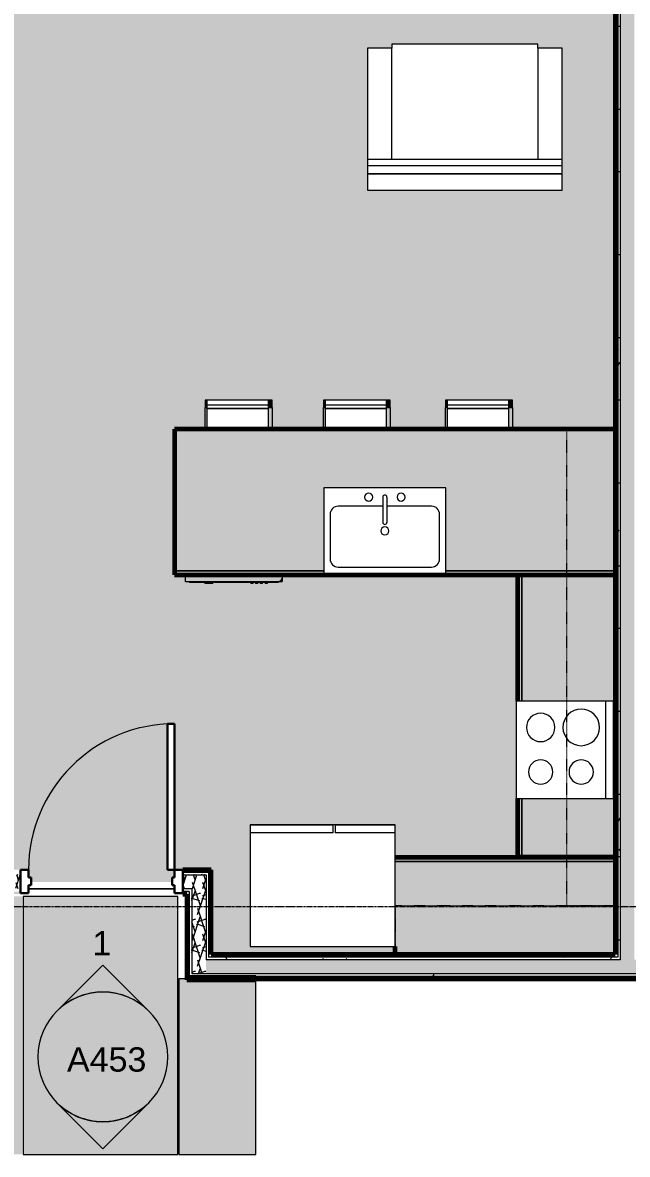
# Model space of a CAD drawing. Header units: inches. Extents: x -4105 to -1989, y 9836 to 11159.
# Drawn here: x -3065.4 to -2916.3, y 10406.2 to 10685.3 of the extents above; entities that cross this region are included whole.
import ezdxf

# ---------------------------------------------------------------- set-up
doc = ezdxf.new("R2010")
doc.units = ezdxf.units.IN
doc.header["$MEASUREMENT"] = 0
doc.linetypes.add('Dash', pattern=[0.25, 0.125, -0.125])
doc.linetypes.add('Grid Line 1_2_', pattern=[0.875, 0.5, -0.125, 0.125, -0.125])
for name, color, linetype, lineweight in [('0-1', 7, 'Continuous', 5), ('0-2', 7, 'Continuous', 9), ('A-AREA-PATT-4', 41, 'Continuous', 9), ('A-DOOR', 31, 'Continuous', 18), ('A-DOOR-1', 31, 'Continuous', 9), ('A-DOOR-2', 31, 'Continuous', 30), ('A-DOOR-FRAM', 31, 'Continuous', 30), ('A-FLOR', 192, 'Continuous', 18), ('A-FLOR-1', 250, 'Continuous', 18), ('A-FLOR-2', 192, 'Continuous', 5), ('A-WALL', 113, 'Continuous', 18), ('A-WALL-PATT-1', 111, 'Continuous', 9), ('G-ANNO-SYMB', 111, 'Continuous', 9), ('I-FURN', 30, 'Continuous', 9), ('I-WALL', 2, 'Continuous', 18), ('I-WALL-1', 2, 'Continuous', 5), ('I-WALL-2', 2, 'Continuous', 60), ('P-SANR-FIXT', 6, 'Continuous', 9), ('Q-CASE', 31, 'Continuous', 9), ('Q-CASE-1', 31, 'Continuous', 60), ('Q-CASE-HDLN', 31, 'Dash', 9), ('Q-SPCQ', 91, 'Continuous', 9), ('S-GRID-1', 1, 'Grid Line 1_2_', 9)]:
    doc.layers.add(name, color=color, linetype=linetype, lineweight=lineweight)
doc.styles.add('Arial_1', font='arial.ttf', dxfattribs={"height": 6})
pattern_1 = [(0, (0, -1194), (20.48, 5.12), [0.845, -14.515, 0.845, -14.515, -81.92]), (0, (0, -1194), (20.48, 5.12), [-30.72, 0.845, -29.875, 0.845, -14.515, -35.84]), (0, (0, -1194), (20.48, 5.12), [-76.8, 0.845, -9.395, 0.845, -24.755]), (120, (7.68, -1191.44), (-14.67405, 15.1762003), [0.845, -14.515, 0.845, -14.515, -81.92]), (120, (7.68, -1191.44), (-14.67405, 15.1762003), [-30.72, 0.845, -29.875, 0.845, -14.515, -35.84]), (120, (7.68, -1191.44), (-14.67405, 15.1762003), [-76.8, 0.845, -9.395, 0.845, -24.755]), (240, (10.24, -1181.2), (-5.80595, -20.2962003), [0.845, -14.515, 0.845, -14.515, -81.92]), (240, (10.24, -1181.2), (-5.80595, -20.2962003), [-30.72, 0.845, -29.875, 0.845, -14.515, -35.84]), (240, (10.24, -1181.2), (-5.80595, -20.2962003), [-76.8, 0.845, -9.395, 0.845, -24.755])]
pattern_2 = [(161.57, (0.32, -1193.68), (-2.560496185, -0.000537386), [0, -18.214, 2.022, 0]), (18.43, (-0.32, -1193.68), (-2.560496185, 0.000537386), [0, -18.214, 2.022, 0]), (108.43, (0.32, -1193.68), (1.27922091, -6.400876726), [6.07, -14.166]), (71.57, (-0.32, -1193.68), (1.27922091, 6.400876726), [6.07, -14.166])]

# ---------------------------------------------------------------- blocks, each defined once
blk = doc.blocks.new('OD_CW_Base Cabinet - OD_CW_Base Cabinet-V21-ENLARGED FLOOR PLAN - 2ND FLOOR PLAN - WEST')
at = {"layer": 'Q-CASE'}
for points in [[(0.74, -11), (37.56, -11), (37.56, 9.46), (67.56, 9.46), (67.56, -11), (109.34, -11), (109.34, 24), (0.74, 24), (0.74, -10.18)], [(109.34, -12), (109.34, -11), (67.56, -11), (67.56, -11.54), (37.56, -11.54), (37.56, -11), (0.74, -11), (0.74, -12), (89.29, -12)]]:
    blk.add_hatch(color=256, dxfattribs=at).paths.add_polyline_path(points, flags=0)
for p, q in [((0.74, -11), (0.74, 24)), ((0.74, 24), (109.34, 24)), ((0.74, -12), (0.74, -11)), ((0.74, -11), (37.56, -11)), ((37.56, -11), (0.74, -11)), ((67.56, -11), (109.34, -11)), ((109.34, -11), (67.56, -11)), ((109.34, -12), (0.74, -12))]:
    blk.add_line(p, q, dxfattribs=at)
at = {"layer": 'Q-CASE-1'}
for p, q in [((109.34, 24), (0.74, 24)), ((0.74, 24), (0.74, -12)), ((0.74, -12), (109.34, -12))]:
    blk.add_line(p, q, dxfattribs=at)
blk = doc.blocks.new('Refrigerator_-_Side-by-Side_6047 - 36_ X 30_-V5-ENLARGED FLOOR PLAN - 2ND FLOOR PLAN - WEST')
at = {"layer": 'Q-SPCQ'}
for p, q in [((17.87, 14.42), (-17.88, 14.42)), ((-17.88, 14.42), (-17.88, -15.58)), ((17.87, -15.58), (17.87, 14.42)), ((-17.88, -13.58), (-3.13, -13.58)), ((-17.88, -13.58), (-17.88, -15.58)), ((-3.13, -15.58), (-3.13, -13.58)), ((-2.63, -13.58), (17.87, -13.58)), ((-2.63, -13.58), (-2.63, -15.58)), ((17.87, -15.58), (17.87, -13.58)), ((-17.88, -15.58), (17.87, -15.58)), ((-3.13, -15.58), (-17.88, -15.58)), ((17.87, -15.58), (-2.63, -15.58))]:
    blk.add_line(p, q, dxfattribs=at)
blk = doc.blocks.new('Range - 24_ x 24_-V22-ENLARGED FLOOR PLAN - 2ND FLOOR PLAN - WEST')
at = {"layer": 'Q-SPCQ'}
for p, q in [((24, 24), (0, 24)), ((0, 24), (0, 0)), ((24, 0), (24, 24)), ((0, 22), (24, 22)), ((0, 0), (24, 0))]:
    blk.add_line(p, q, dxfattribs=at)
for centre, radius, start, end in [((6.5, 16), 4.5, 360, 180), ((17.5, 16), 3, 360, 180), ((6.5, 16), 4.5, 180, 0), ((17.5, 16), 3, 180, 0), ((6.5, 6), 3.5, 360, 180), ((17.5, 6), 3, 360, 180), ((6.5, 6), 3.5, 180, 0), ((17.5, 6), 3, 180, 0)]:
    blk.add_arc(centre, radius, start, end, dxfattribs=at)
blk = doc.blocks.new('OD_CW_Base Cabinet - OD_CW_Base Cabinet-1445441-ENLARGED FLOOR PLAN - 2ND FLOOR PLAN - WEST')
at = {"layer": 'Q-CASE'}
h = blk.add_hatch(color=256, dxfattribs=at)
h.paths.add_polyline_path([(0.74, 0), (0.74, -1), (15.27, -1), (15.27, 0)], flags=0)
h.paths.add_polyline_path([(39.27, 0), (39.27, -1), (70.36, -1), (70.36, 0), (58.12, 0)], flags=0)
blk.add_hatch(color=256, dxfattribs=at).paths.add_polyline_path([(0.74, -23.62), (0.74, -24), (70.36, -24), (70.36, -1), (39.27, -1), (39.27, -23.62), (15.27, -23.62), (15.27, -1), (0.74, -1)], flags=0)
for p, q in [((0.74, -1), (0.74, 0)), ((0.74, 0), (15.27, 0)), ((15.27, -1), (0.74, -1)), ((0.74, -24), (0.74, -1)), ((0.74, -1), (15.27, -1)), ((39.27, 0), (70.36, 0)), ((70.36, -1), (39.27, -1)), ((39.27, -1), (70.36, -1)), ((70.36, 0), (70.36, -1)), ((70.36, -1), (70.36, -24))]:
    blk.add_line(p, q, dxfattribs=at)
at = {"layer": 'Q-CASE-1'}
for p, q in [((0.74, -24), (0.74, 0)), ((0.74, 0), (15.27, 0)), ((39.27, 0), (70.36, 0)), ((70.36, 0), (70.36, -24))]:
    blk.add_line(p, q, dxfattribs=at)
blk = doc.blocks.new('OD_CW_Base Cabinet - OD_CW_Base Cabinet-1916693-ENLARGED FLOOR PLAN - 2ND FLOOR PLAN - WEST')
at = {"layer": 'Q-CASE'}
for points in [[(31.99, -1), (54.99, -1), (54.99, 0), (0.74, 0), (0.74, -1), (30.99, -1)], [(5.85, -24), (54.99, -24), (54.99, -1), (0.74, -1), (0.74, -24), (4.4, -24)]]:
    blk.add_hatch(color=256, dxfattribs=at).paths.add_polyline_path(points, flags=0)
for p, q in [((0.74, 0), (54.99, 0)), ((54.99, -1), (0.74, -1)), ((0.74, -1), (54.99, -1)), ((0.74, -24), (0.74, -22))]:
    blk.add_line(p, q, dxfattribs=at)
at = {"layer": 'Q-CASE-1'}
for p, q in [((0.74, 0), (54.99, 0)), ((0.74, -24), (0.74, -22))]:
    blk.add_line(p, q, dxfattribs=at)
blk = doc.blocks.new('Sink Kitchen-Single - 30_ x 21_-V11-ENLARGED FLOOR PLAN - 2ND FLOOR PLAN - WEST')
at = {"layer": 'P-SANR-FIXT'}
for p, q in [((15.62, 10.59), (-14.38, 10.59)), ((-14.38, 10.59), (-14.38, -10.41)), ((15.62, -10.41), (15.62, 10.59)), ((0.12, 6.09), (-10.88, 6.09)), ((0.12, 8.34), (0.12, 2.09)), ((1.12, 8.34), (1.12, 2.09)), ((12.12, 6.09), (1.12, 6.09)), ((-12.88, 4.09), (-12.88, -6.91)), ((14.12, -6.91), (14.12, 4.09)), ((-14.38, -10.41), (15.62, -10.41)), ((-10.88, -8.91), (12.12, -8.91))]:
    blk.add_line(p, q, dxfattribs=at)
for centre, radius, start, end in [((-3.38, 8.34), 1, 360, 180), ((0.62, 8.34), 0.5, 360, 180), ((4.62, 8.34), 1, 360, 180), ((-10.88, 4.09), 2, 90, 180), ((-3.38, 8.34), 1, 180, 0), ((4.62, 8.34), 1, 180, 360), ((12.12, 4.09), 2, 360, 90), ((0.62, 0), 1, 360, 180), ((0.62, 2.09), 0.5, 180, 0), ((0.62, 0), 1, 180, 0), ((-10.88, -6.91), 2, 180, 270), ((12.12, -6.91), 2, 270, 0)]:
    blk.add_arc(centre, radius, start, end, dxfattribs=at)
blk = doc.blocks.new('Dishwasher_15404 - 34_ counter-547918-ENLARGED FLOOR PLAN - 2ND FLOOR PLAN - WEST')
at = {"layer": 'Q-SPCQ'}
for points in [[(25.25, 0), (26.73, 0.01), (26.82, 0.06), (26.87, 0.2), (26.87, 22.93), (26.84, 23.21), (26.68, 23.53), (26.56, 23.69), (26.3, 23.87), (26.08, 23.96), (25.8, 24), (25.25, 24), (25.25, 2.45)], [(26.87, 22.93), (26.87, 23.8), (26.82, 23.94), (26.68, 24), (25.8, 24), (26.08, 23.96), (26.34, 23.86), (26.56, 23.69), (26.73, 23.46), (26.84, 23.21)], [(26.87, 1.09), (27.12, 1.09), (27.12, 22.91), (26.87, 22.91), (26.87, 2.45)], [(27.37, 19.69), (27.37, 20.28), (27.12, 20.28), (27.12, 19.69)], [(27.37, 18.51), (27.37, 19.1), (27.12, 19.1), (27.12, 18.51)], [(27.37, 17.33), (27.37, 17.92), (27.12, 17.92), (27.12, 17.33)], [(27.37, 16.15), (27.37, 16.74), (27.12, 16.74), (27.12, 16.15)], [(27.37, 5.81), (27.37, 6.79), (27.12, 6.79), (27.12, 5.81)], [(27.37, 4.82), (27.37, 5.81), (27.12, 5.81), (27.12, 4.82)]]:
    blk.add_hatch(color=256, dxfattribs=at).paths.add_polyline_path(points, flags=0)
for p, q in [((25.8, 24), (25.25, 24)), ((26.68, 24), (25.8, 24)), ((26.87, 22.93), (26.87, 23.8)), ((26.87, 0.2), (26.87, 22.93)), ((26.87, 22.91), (27.12, 22.91)), ((27.12, 22.91), (27.12, 1.09)), ((27.37, 20.28), (27.12, 20.28)), ((27.12, 19.69), (27.37, 19.69)), ((27.37, 20.28), (27.37, 19.69)), ((27.37, 19.1), (27.12, 19.1)), ((27.12, 18.51), (27.37, 18.51)), ((27.37, 17.92), (27.12, 17.92)), ((27.12, 17.33), (27.37, 17.33)), ((27.37, 19.1), (27.37, 18.51)), ((27.37, 17.92), (27.37, 17.33)), ((27.37, 16.74), (27.12, 16.74)), ((27.12, 16.15), (27.37, 16.15)), ((27.37, 16.74), (27.37, 16.15)), ((27.37, 6.79), (27.12, 6.79)), ((27.37, 6.79), (27.37, 5.81)), ((27.37, 5.81), (27.37, 4.82)), ((27.12, 4.82), (27.37, 4.82)), ((26.87, 1.09), (27.12, 1.09)), ((25.25, 0), (26.68, 0))]:
    blk.add_line(p, q, dxfattribs=at)
for centre, radius, start, end in [((25.8, 22.93), 1.07, 360, 90), ((26.68, 23.8), 0.197, 0, 90), ((26.68, 0.2), 0.197, 270, 360), ((26.68, 0.2), 0.197, 285, 345)]:
    blk.add_arc(centre, radius, start, end, dxfattribs=at)
blk = doc.blocks.new('OD_CW_Upper Cabinet - OD_CW_Upper Cabinet-1916694-ENLARGED FLOOR PLAN - 2ND FLOOR PLAN - WEST')
at = {"layer": 'Q-CASE-HDLN'}
for p, q in [((118.36, 24), (0.74, 24)), ((0.74, 24), (0.74, 12)), ((118.36, 12), (118.36, 24)), ((0.74, 12), (118.36, 12))]:
    blk.add_line(p, q, dxfattribs=at)
blk = doc.blocks.new('Bar_Stool_6722_1_ - Bar_Stool_6722_1_-1229311-ENLARGED FLOOR PLAN - 2ND FLOOR PLAN - WEST')
at = {"layer": 'I-FURN'}
for points in [[(1, 1.78), (1, 7.07), (0, 7.07), (0, 1.78)], [(16.5, 2.03), (16.5, 7.07), (16, 7.07), (16, 1.78), (16.5, 1.78)], [(1, 1.3), (1, 1.78), (0, 1.78), (0, 0.98), (1, 0.98), (1, 1.24)], [(1, 0), (1, 0.98), (0, 0.98), (0, 0)], [(16.5, 1.25), (16.5, 1.78), (16, 1.78), (16, 0.98), (16.5, 0.98), (16.5, 1.24)], [(16.5, 0.46), (16.5, 0.98), (16, 0.98), (16, 0), (16.5, 0), (16.5, 0.31)]]:
    blk.add_hatch(color=256, dxfattribs=at).paths.add_polyline_path(points, flags=0)
for p, q in [((0, 1.78), (0, 7.07)), ((1, 2.03), (1, 7.07)), ((16, 7.07), (16, 2.03)), ((16.5, 7.07), (16.5, 1.78)), ((1, 1.78), (0, 1.78)), ((0, 1.78), (0, 0.98)), ((1, 0.98), (0, 0.98)), ((0, 0.98), (0, 0)), ((1, 1.91), (1, 2.03)), ((16, 2.03), (1, 2.03)), ((1, 1.24), (1, 1.91)), ((16, 1.91), (1, 1.91)), ((1, 0), (1, 1.24)), ((1, 1.24), (16, 1.24)), ((16, 2.03), (16, 1.91)), ((16, 1.91), (16, 1.24)), ((16.5, 1.78), (16, 1.78)), ((16, 1.24), (16, 0)), ((16.5, 0.98), (16, 0.98)), ((16.5, 0.98), (16.5, 1.78)), ((16.5, 0), (16.5, 0.98)), ((0, 0), (1, 0)), ((1, 0), (16, 0)), ((16, 0), (16.5, 0))]:
    blk.add_line(p, q, dxfattribs=at)
blk = doc.blocks.new('OD_CW_Upper Cabinet - OD_CW_Upper Cabinet-1916695-ENLARGED FLOOR PLAN - 2ND FLOOR PLAN - WEST')
at = {"layer": 'Q-CASE-HDLN'}
for p, q in [((54.99, 24), (0.74, 24)), ((0.74, 24), (0.74, 12)), ((54.99, 12), (54.99, 24)), ((0.74, 12), (54.99, 12))]:
    blk.add_line(p, q, dxfattribs=at)
blk = doc.blocks.new('Couch-Both_Arms-Generic - 2-1352635-ENLARGED FLOOR PLAN - 2ND FLOOR PLAN - WEST')
at = {"layer": 'I-FURN'}
for p, q in [((24, 17.5), (-24, 17.5)), ((-24, 17.5), (-24, 13.5)), ((24, 13.5), (24, 17.5)), ((-24, 13.5), (24, 13.5)), ((24, 13.5), (-24, 13.5)), ((-24, 13.5), (-24, 10)), ((-24, 11.5), (24, 11.5)), ((24, 10), (24, 13.5)), ((-24, 10), (-24, -17.5)), ((-24, 10), (24, 10)), ((-18, -17.5), (-18, 10)), ((18, 10), (18, -17.5)), ((24, -17.5), (24, 10)), ((-24, -17.5), (-18, -17.5)), ((-18, -17.5), (-18, -18.5)), ((-18, -18.5), (18, -18.5)), ((18, -18.5), (18, -17.5)), ((18, -17.5), (24, -17.5))]:
    blk.add_line(p, q, dxfattribs=at)
blk = doc.blocks.new('CTR - 1st Phase - Unit Layouts_rvt-1-ENLARGED FLOOR PLAN - 2ND FLOOR PLAN - WEST')
at = {"layer": '0-2'}
for name, p, rotation in [('Couch-Both_Arms-Generic - 2-1352635-ENLARGED FLOOR PLAN - 2ND FLOOR PLAN - WEST', (-2956.4, 10661.49), 180), ('Bar_Stool_6722_1_ - Bar_Stool_6722_1_-1229311-ENLARGED FLOOR PLAN - 2ND FLOOR PLAN - WEST', (-3003.88, 10592.14), 180), ('Bar_Stool_6722_1_ - Bar_Stool_6722_1_-1229311-ENLARGED FLOOR PLAN - 2ND FLOOR PLAN - WEST', (-2974.75, 10592.14), 180), ('Bar_Stool_6722_1_ - Bar_Stool_6722_1_-1229311-ENLARGED FLOOR PLAN - 2ND FLOOR PLAN - WEST', (-2944.63, 10592.14), 180), ('OD_CW_Upper Cabinet - OD_CW_Upper Cabinet-1916694-ENLARGED FLOOR PLAN - 2ND FLOOR PLAN - WEST', (-2943.32, 10585.8), 269.9999999999745), ('Dishwasher_15404 - 34_ counter-547918-ENLARGED FLOOR PLAN - 2ND FLOOR PLAN - WEST', (-3025.32, 10574.31), 269.9999999999779), ('OD_CW_Base Cabinet - OD_CW_Base Cabinet-1445441-ENLARGED FLOOR PLAN - 2ND FLOOR PLAN - WEST', (-2943.32, 10478.7), 89.9999999999732), ('Range - 24_ x 24_-V22-ENLARGED FLOOR PLAN - 2ND FLOOR PLAN - WEST', (-2943.7, 10517.97), 269.9999999999824), ('Refrigerator_-_Side-by-Side_6047 - 36_ X 30_-V5-ENLARGED FLOOR PLAN - 2ND FLOOR PLAN - WEST', (-2991.45, 10471.86), 180), ('OD_CW_Upper Cabinet - OD_CW_Upper Cabinet-1916695-ENLARGED FLOOR PLAN - 2ND FLOOR PLAN - WEST', (-2918.59, 10479.44), 180)]:
    blk.add_blockref(name, p, dxfattribs=dict(at, rotation=rotation))
for name, p in [('OD_CW_Base Cabinet - OD_CW_Base Cabinet-V21-ENLARGED FLOOR PLAN - 2ND FLOOR PLAN - WEST', (-3028.66, 10561.06)), ('Sink Kitchen-Single - 30_ x 21_-V11-ENLARGED FLOOR PLAN - 2ND FLOOR PLAN - WEST', (-2976.72, 10559.93)), ('OD_CW_Base Cabinet - OD_CW_Base Cabinet-1916693-ENLARGED FLOOR PLAN - 2ND FLOOR PLAN - WEST', (-2974.31, 10479.44))]:
    blk.add_blockref(name, p, dxfattribs=at)
blk = doc.blocks.new('CTR - 1st Phase - Shell_rvt-1-ENLARGED FLOOR PLAN - 2ND FLOOR PLAN - WEST')
at = {"layer": 'A-FLOR-1'}
for p, q in [((-3063.92, 10471.64), (-3027.92, 10471.64)), ((-3027.92, 10471.64), (-3063.92, 10471.64))]:
    blk.add_line(p, q, dxfattribs=at)
at = {"layer": 'S-GRID-1'}
blk.add_line((-1989.4, 10467.19), (-4072.56, 10467.19), dxfattribs=at)
blk = doc.blocks.new('HOLLOW METAL - UNIT DOOR-2058696-ENLARGED FLOOR PLAN - 2ND FLOOR PLAN - WEST')
at = {"layer": 'A-DOOR-1'}
blk.add_arc((18, 3.25), 36, 90, 180, dxfattribs=at)
at = {"layer": 'A-DOOR-2'}
for p, q in [((18, 39.25), (16.25, 39.25)), ((16.25, 39.25), (16.25, 3.25)), ((18, 3.25), (18, 39.25)), ((16.25, 3.25), (18, 3.25))]:
    blk.add_line(p, q, dxfattribs=at)
at = {"layer": 'A-DOOR-FRAM'}
for p, q in [((-18, 3.25), (-20, 3.25)), ((-20, 3.25), (-20, -2.5)), ((-18, 1.3125), (-18, 3.25)), ((18, 3.25), (18, 1.3125)), ((20, 3.25), (18, 3.25)), ((20, -2.5), (20, 3.25)), ((-17.375, 1.3125), (-18, 1.3125)), ((-17.375, -0.5625), (-17.375, 1.3125)), ((18, 1.3125), (17.375, 1.3125)), ((17.375, 1.3125), (17.375, -0.5625)), ((-20, -2.5), (-18, -2.5)), ((-18, -2.5), (-18, -0.5625)), ((-18, -0.5625), (-17.375, -0.5625)), ((17.375, -0.5625), (18, -0.5625)), ((18, -0.5625), (18, -2.5)), ((18, -2.5), (20, -2.5))]:
    blk.add_line(p, q, dxfattribs=at)
blk = doc.blocks.new('Elevation - Filled Arrow-152140-ENLARGED FLOOR PLAN - 2ND FLOOR PLAN - WEST')
at = {"layer": 'G-ANNO-SYMB'}
for start, end in [(360, 180), (180, 360)]:
    blk.add_arc((0, 0), 0.25, start, end, dxfattribs=at)
blk = doc.blocks.new('Elevation - Filled Arrow-151867-ENLARGED FLOOR PLAN - 2ND FLOOR PLAN - WEST')
at = {"layer": 'G-ANNO-SYMB'}
for p, q in [((0, 0.3536), (-0.1768, 0.1768)), ((0.1768, 0.1768), (0, 0.3536))]:
    blk.add_line(p, q, dxfattribs=at)
blk.add_arc((0, 0), 0.25, 45, 135, dxfattribs=at)

msp = doc.modelspace()

# ---------------------------------------------------------------- block references
at = {"layer": '0-1'}
msp.add_blockref('CTR - 1st Phase - Unit Layouts_rvt-1-ENLARGED FLOOR PLAN - 2ND FLOOR PLAN - WEST', (0, 0), dxfattribs=at)

# ---------------------------------------------------------------- next in the draw order: hatches: boundary and pattern name
at = {"layer": 'A-AREA-PATT-4'}
h = msp.add_hatch(color=256, dxfattribs=at)
h.paths.add_polyline_path([(-3087.57, 10489.88), (-3089.32, 10489.88), (-3089.32, 10509.88), (-3087.57, 10509.88), (-3087.57, 10499.32)], flags=0)
h.paths.add_polyline_path([(-3027.92, 10476.39), (-3029.67, 10476.39), (-3029.67, 10512.39), (-3027.92, 10512.39), (-3027.92, 10480.57)], flags=0)
h.paths.add_polyline_path([(-3201.32, 10455.44), (-3178.81, 10455.44), (-3178.81, 10486.69), (-3179.19, 10486.69), (-3179.19, 10491.44), (-3174.06, 10491.44), (-3174.06, 10455.44), (-3138.06, 10455.44), (-3138.06, 10512.44), (-3133.31, 10512.44), (-3133.31, 10489.88), (-3127.57, 10489.88), (-3127.57, 10488.13), (-3126.95, 10488.13), (-3126.95, 10486.13), (-3127.57, 10486.13), (-3127.57, 10485), (-3129.57, 10485), (-3129.57, 10485.13), (-3133.31, 10485.13), (-3133.31, 10455.44), (-3092.12, 10455.44), (-3092.12, 10476.39), (-3082.52, 10476.39), (-3082.52, 10485.13), (-3085.57, 10485.13), (-3085.57, 10485), (-3087.57, 10485), (-3087.57, 10486.13), (-3088.2, 10486.13), (-3088.2, 10488.13), (-3087.57, 10488.13), (-3087.57, 10489.88), (-3077.77, 10489.88), (-3077.77, 10476.39), (-3063.92, 10476.39), (-3063.92, 10474.45), (-3063.3, 10474.45), (-3063.3, 10473.39), (-3028.55, 10473.39), (-3028.55, 10474.45), (-3027.92, 10474.45), (-3027.92, 10476.39), (-3018.92, 10476.39), (-3018.92, 10455.44), (-2973.57, 10455.44), (-2973.57, 10457.44), (-3009.32, 10457.44), (-3009.32, 10487.44), (-2973.57, 10487.44), (-2973.57, 10479.44), (-2943.32, 10479.44), (-2943.32, 10493.97), (-2943.7, 10493.97), (-2943.7, 10517.97), (-2943.32, 10517.97), (-2943.32, 10549.06), (-3001.32, 10549.06), (-3001.35, 10547.58), (-3001.38, 10547.5), (-3001.52, 10547.44), (-3002.42, 10547.42), (-3002.42, 10547.19), (-3005.04, 10547.19), (-3005.04, 10546.94), (-3005.63, 10546.94), (-3005.63, 10547.19), (-3006.22, 10547.19), (-3006.22, 10546.94), (-3006.81, 10546.94), (-3006.81, 10547.19), (-3007.4, 10547.19), (-3007.4, 10546.94), (-3007.99, 10546.94), (-3007.99, 10547.19), (-3008.58, 10547.19), (-3008.58, 10546.94), (-3009.17, 10546.94), (-3009.17, 10547.19), (-3018.53, 10547.19), (-3018.53, 10546.94), (-3020.5, 10546.94), (-3020.5, 10547.19), (-3024.23, 10547.19), (-3024.23, 10547.44), (-3025.18, 10547.45), (-3025.27, 10547.5), (-3025.32, 10547.64), (-3025.32, 10549.06), (-3027.92, 10549.06), (-3027.92, 10585.06), (-3020.38, 10585.06), (-3020.38, 10592.14), (-3003.88, 10592.14), (-3003.88, 10585.06), (-2991.25, 10585.06), (-2991.25, 10592.14), (-2974.75, 10592.14), (-2974.75, 10585.06), (-2961.13, 10585.06), (-2961.13, 10592.14), (-2944.63, 10592.14), (-2944.63, 10585.06), (-2919.32, 10585.06), (-2919.32, 10698.5), (-2935.45, 10698.5), (-2935.45, 10699.16), (-2935.48, 10699.19), (-2935.48, 10699.65), (-2935.45, 10699.65), (-2935.45, 10714.85), (-2935.48, 10714.85), (-2935.48, 10715.84), (-2935.45, 10715.84), (-2935.45, 10716.5), (-2931.45, 10716.5), (-2931.45, 10752.5), (-2935.45, 10752.5), (-2935.45, 10753.17), (-2935.48, 10753.17), (-2935.48, 10754.16), (-2935.45, 10754.16), (-2935.45, 10769.35), (-2935.48, 10769.35), (-2935.48, 10769.84), (-2935.45, 10769.84), (-2935.45, 10770.5), (-2919.32, 10770.5), (-2919.32, 10842.51), (-3069.92, 10842.51), (-3069.92, 10656.34), (-3074.67, 10656.34), (-3074.67, 10810.24), (-3075.24, 10810.24), (-3075.24, 10814.99), (-3074.67, 10814.99), (-3074.67, 10842.51), (-3096.54, 10842.51), (-3096.54, 10814.99), (-3095.24, 10814.99), (-3095.24, 10810.24), (-3102.67, 10810.24), (-3102.67, 10814.99), (-3101.29, 10814.99), (-3101.29, 10842.51), (-3134.69, 10842.51), (-3134.69, 10814.99), (-3132.67, 10814.99), (-3132.67, 10810.24), (-3139.44, 10810.24), (-3139.44, 10842.51), (-3201.32, 10842.51), (-3201.32, 10588.59), (-3173.57, 10588.59), (-3173.57, 10583.84), (-3177.32, 10583.84), (-3177.32, 10525.44), (-3201.32, 10525.44), (-3201.32, 10517.42), (-3193.6, 10517.42), (-3192.63, 10517.29), (-3191.73, 10516.92), (-3190.96, 10516.32), (-3190.37, 10515.55), (-3190, 10514.65), (-3189.87, 10513.61), (-3189.87, 10512.3), (-3186.85, 10512.65), (-3185.85, 10513.84), (-3184.85, 10514.41), (-3183.65, 10514.71), (-3182.84, 10514.85), (-3181.85, 10514.94), (-3179.86, 10514.77), (-3177.85, 10514.23), (-3175.85, 10513.5), (-3173.85, 10512.57), (-3171.85, 10511.18), (-3170.85, 10510.18), (-3170.35, 10509.31), (-3169.85, 10507.94), (-3169.85, 10506.94), (-3170.35, 10505.57), (-3170.85, 10504.7), (-3171.85, 10503.7), (-3173.85, 10502.31), (-3175.85, 10501.38), (-3177.85, 10500.65), (-3179.86, 10500.11), (-3181.85, 10499.94), (-3182.84, 10500.03), (-3183.85, 10500.2), (-3184.85, 10500.47), (-3185.85, 10501.04), (-3186.85, 10502.23), (-3189.87, 10502.58), (-3189.87, 10501.19), (-3190, 10500.22), (-3190.38, 10499.32), (-3190.96, 10498.55), (-3191.73, 10497.96), (-3192.63, 10497.59), (-3193.6, 10497.46), (-3201.32, 10497.46), (-3201.32, 10491.44), (-3199.19, 10491.44), (-3199.19, 10486.69), (-3201.32, 10486.69), (-3201.32, 10461.82)], flags=0)
h.paths.add_polyline_path([(-3130.37, 10457.54), (-3130.37, 10483.54), (-3105.37, 10483.54), (-3105.37, 10457.54), (-3126.22, 10457.54)], flags=0)
h.paths.add_polyline_path([(-3126.45, 10489.88), (-3127.57, 10489.88), (-3127.57, 10509.88), (-3125.82, 10509.88), (-3125.82, 10489.88)], flags=0)
h.paths.add_polyline_path([(-3138.06, 10544.44), (-3138.06, 10583.84), (-3139.57, 10583.84), (-3139.57, 10588.59), (-3138.06, 10588.59), (-3138.06, 10617.34), (-3128.94, 10617.34), (-3128.94, 10618.09), (-3126.44, 10618.09), (-3126.44, 10617.34), (-3126.19, 10617.34), (-3126.19, 10613.96), (-3106.19, 10613.96), (-3106.19, 10615.34), (-3084.19, 10615.34), (-3084.19, 10617.34), (-3083.94, 10617.34), (-3083.94, 10618.09), (-3081.44, 10618.09), (-3081.44, 10617.34), (-3074.67, 10617.34), (-3074.67, 10620.34), (-3069.92, 10620.34), (-3069.92, 10555.09), (-3081.44, 10555.09), (-3081.44, 10554.34), (-3083.94, 10554.34), (-3083.94, 10555.09), (-3084.19, 10555.09), (-3084.19, 10557.09), (-3106.19, 10557.09), (-3106.19, 10558.46), (-3126.19, 10558.46), (-3126.19, 10555.09), (-3126.44, 10555.09), (-3126.44, 10554.34), (-3128.94, 10554.34), (-3128.94, 10555.09), (-3133.31, 10555.09), (-3133.31, 10544.44), (-3137.44, 10544.44)], flags=0)
h.paths.add_polyline_path([(-3092.04, 10558.46), (-3084.19, 10558.46), (-3084.19, 10559.84), (-3083.94, 10559.84), (-3083.94, 10560.59), (-3081.44, 10560.59), (-3081.44, 10559.84), (-3074.67, 10559.84), (-3074.67, 10583.84), (-3133.31, 10583.84), (-3133.31, 10559.84), (-3128.94, 10559.84), (-3128.94, 10560.59), (-3126.44, 10560.59), (-3126.44, 10559.84), (-3104.19, 10559.84), (-3104.19, 10558.46)], flags=0)
h.paths.add_polyline_path([(-3109.31, 10588.59), (-3074.67, 10588.59), (-3074.67, 10612.59), (-3081.44, 10612.59), (-3081.44, 10611.84), (-3083.94, 10611.84), (-3083.94, 10612.59), (-3084.19, 10612.59), (-3084.19, 10613.96), (-3104.19, 10613.96), (-3104.19, 10612.59), (-3126.44, 10612.59), (-3126.44, 10611.84), (-3128.94, 10611.84), (-3128.94, 10612.59), (-3133.31, 10612.59), (-3133.31, 10588.59), (-3124.65, 10588.59)], flags=0)
h.paths.add_polyline_path([(-2973.7, 10643.99), (-2980.4, 10643.99), (-2980.4, 10678.99), (-2974.4, 10678.99), (-2974.4, 10679.99), (-2938.4, 10679.99), (-2938.4, 10678.99), (-2932.4, 10678.99), (-2932.4, 10643.99)], flags=0)
h.paths.add_polyline_path([(-3181.39, 10685.53), (-3199.39, 10685.53), (-3199.39, 10703.53), (-3181.39, 10703.53), (-3181.39, 10686.82)], flags=0)
h.paths.add_polyline_path([(-3015.72, 10688.99), (-3019.72, 10688.99), (-3019.72, 10772.99), (-2984.72, 10772.99), (-2984.72, 10766.99), (-2983.72, 10766.99), (-2983.72, 10694.99), (-2984.72, 10694.99), (-2984.72, 10688.99), (-3012.22, 10688.99)], flags=0)
h.paths.add_polyline_path([(-3119.89, 10705.46), (-3199.89, 10705.46), (-3199.89, 10783.46), (-3119.89, 10783.46), (-3119.89, 10761.82)], flags=0)
h.paths.add_polyline_path([(-2974.4, 10781.99), (-2974.4, 10782.99), (-2980.4, 10782.99), (-2980.4, 10817.99), (-2932.4, 10817.99), (-2932.4, 10782.99), (-2938.4, 10782.99), (-2938.4, 10781.99), (-2969.91, 10781.99)], flags=0)
h.paths.add_polyline_path([(-3199.39, 10787.46), (-3199.39, 10805.46), (-3181.39, 10805.46), (-3181.39, 10787.46), (-3185.98, 10787.46)], flags=0)
h.paths.add_polyline_path([(-3104.97, 10815.49), (-3105.67, 10815.49), (-3105.67, 10815.99), (-3121.92, 10815.99), (-3121.93, 10815.49), (-3122.42, 10815.49), (-3122.42, 10815.99), (-3131.92, 10815.99), (-3131.92, 10841.24), (-3103.92, 10841.24), (-3103.92, 10815.99), (-3104.92, 10815.99), (-3104.94, 10815.49)], flags=0)
at = {"layer": 'A-FLOR-2'}
h = msp.add_hatch(color=256, dxfattribs=at)
h.paths.add_polyline_path([(-3026.86, 10406.19), (-3007.91, 10406.19), (-3007.91, 10449.19), (-3024.92, 10449.19), (-3024.92, 10449.44), (-3026.86, 10449.44), (-3026.86, 10424.31)], flags=0)
h.paths.add_polyline_path([(-3065.51, 10406.19), (-3065.51, 10469.8), (-3084.46, 10469.8), (-3084.46, 10406.19), (-3071.67, 10406.19)], flags=0)
h.paths.add_polyline_path([(-3065.26, 10406.19), (-3027.11, 10406.19), (-3027.11, 10469.8), (-3065.26, 10469.8), (-3065.26, 10450.69)], flags=0)
at = {"layer": 'A-WALL-PATT-1'}
h = msp.add_hatch(dxfattribs=at)
h.set_pattern_fill('FP_1', color=256, style=0, pattern_type=2)
h.set_pattern_definition(pattern_1)
h.paths.add_polyline_path([(-2918.7, 10455.44), (-2918.7, 10843.14), (-2919.32, 10843.14), (-2919.32, 10455.44)], flags=0)
h = msp.add_hatch(dxfattribs=at)
h.set_pattern_fill('FP_1', color=256, style=0, pattern_type=2)
h.set_pattern_definition(pattern_1)
h.paths.add_polyline_path([(-2918.7, 10454.81), (-2918.07, 10454.82), (-2918.07, 10843.14), (-2918.7, 10843.14), (-2918.7, 10455.44)], flags=0)
h = msp.add_hatch(dxfattribs=at)
h.set_pattern_fill('FP_4', color=256, style=0, pattern_type=2)
h.set_pattern_definition(pattern_2)
h.paths.add_polyline_path([(-2914.57, 10454.19), (-2914.57, 10843.41), (-2918.07, 10843.41), (-2918.07, 10454.19)], flags=0)
h = msp.add_hatch(dxfattribs=at)
h.set_pattern_fill('FP_1', color=256, style=0, pattern_type=2)
h.set_pattern_definition(pattern_1)
h.paths.add_polyline_path([(-3019.55, 10475.76), (-3019.55, 10476.39), (-3025.92, 10476.39), (-3025.92, 10475.76), (-3020.17, 10475.76)], flags=0)
h.paths.add_polyline_path([(-3076.78, 10475.76), (-3065.92, 10475.76), (-3065.92, 10476.39), (-3078.4, 10476.39), (-3078.4, 10475.76)], flags=0)
h.paths.add_polyline_path([(-3081.9, 10475.76), (-3081.9, 10476.39), (-3091.5, 10476.39), (-3091.5, 10475.76), (-3086.12, 10475.76)], flags=0)
h = msp.add_hatch(dxfattribs=at)
h.set_pattern_fill('FP_1', color=256, style=0, pattern_type=2)
h.set_pattern_definition(pattern_1)
h.paths.add_polyline_path([(-3024.92, 10475.14), (-3020.17, 10475.14), (-3020.17, 10475.76), (-3025.92, 10475.76), (-3025.92, 10475.14)], flags=0)
h.paths.add_polyline_path([(-3086.75, 10475.14), (-3065.92, 10475.14), (-3065.92, 10475.76), (-3078.4, 10475.76), (-3078.4, 10475.21), (-3081.9, 10475.21), (-3081.9, 10475.76), (-3090.87, 10475.76), (-3090.87, 10475.14), (-3087.37, 10475.14)], flags=0)
h = msp.add_hatch(dxfattribs=at)
h.set_pattern_fill('FP_4', color=256, style=0, pattern_type=2)
h.set_pattern_definition(pattern_2)
h.paths.add_polyline_path([(-3025.92, 10471.64), (-3023.67, 10471.64), (-3023.67, 10475.14), (-3025.92, 10475.14), (-3025.92, 10472.58)], flags=0)
h.paths.add_polyline_path([(-3076.78, 10471.64), (-3065.92, 10471.64), (-3065.92, 10475.14), (-3087.37, 10475.14), (-3087.37, 10471.64), (-3086.12, 10471.64)], flags=0)
h = msp.add_hatch(dxfattribs=at)
h.set_pattern_fill('FP_4', color=256, style=0, pattern_type=2)
h.set_pattern_definition(pattern_2)
h.paths.add_polyline_path([(-3020.17, 10450.69), (-3020.17, 10475.14), (-3023.67, 10475.14), (-3023.67, 10450.69)], flags=0)
h = msp.add_hatch(dxfattribs=at)
h.set_pattern_fill('FP_1', color=256, style=0, pattern_type=2)
h.set_pattern_definition(pattern_1)
h.paths.add_polyline_path([(-3019.55, 10454.19), (-3019.55, 10475.76), (-3020.17, 10475.76), (-3020.17, 10454.19)], flags=0)
h = msp.add_hatch(dxfattribs=at)
h.set_pattern_fill('FP_1', color=256, style=0, pattern_type=2)
h.set_pattern_definition(pattern_1)
h.paths.add_polyline_path([(-3019.55, 10454.81), (-3018.92, 10454.81), (-3018.92, 10476.39), (-3019.55, 10476.39), (-3019.55, 10455.44)], flags=0)
h = msp.add_hatch(dxfattribs=at)
h.set_pattern_fill('FP_1', color=256, style=0, pattern_type=2)
h.set_pattern_definition(pattern_1)
h.paths.add_polyline_path([(-3024.92, 10471.01), (-3024.3, 10471.01), (-3024.3, 10471.64), (-3025.92, 10471.64), (-3025.92, 10471.01)], flags=0)
h.paths.add_polyline_path([(-3086.75, 10471.01), (-3065.92, 10471.01), (-3065.92, 10471.64), (-3086.75, 10471.64), (-3086.75, 10471.19)], flags=0)
h = msp.add_hatch(dxfattribs=at)
h.set_pattern_fill('FP_1', color=256, style=0, pattern_type=2)
h.set_pattern_definition(pattern_1)
h.paths.add_polyline_path([(-2784.92, 10454.19), (-2783.67, 10454.19), (-2783.67, 10454.81), (-2914.57, 10454.81), (-2914.57, 10454.19), (-2786.7, 10454.19)], flags=0)
h.paths.add_polyline_path([(-3019.55, 10454.19), (-2918.07, 10454.19), (-2918.07, 10454.81), (-3019.55, 10454.81)], flags=0)
h = msp.add_hatch(dxfattribs=at)
h.set_pattern_fill('FP_1', color=256, style=0, pattern_type=2)
h.set_pattern_definition(pattern_1)
h.paths.add_polyline_path([(-2784.92, 10454.81), (-2784.3, 10454.81), (-2784.3, 10455.44), (-2913.95, 10455.44), (-2913.95, 10454.81), (-2786.7, 10454.81)], flags=0)
h.paths.add_polyline_path([(-3015.71, 10454.81), (-2918.7, 10454.81), (-2918.7, 10455.44), (-3018.92, 10455.44), (-3018.92, 10454.81)], flags=0)
h = msp.add_hatch(dxfattribs=at)
h.set_pattern_fill('FP_4', color=256, style=0, pattern_type=2)
h.set_pattern_definition(pattern_2)
h.paths.add_polyline_path([(-2784.92, 10450.69), (-2780.17, 10450.69), (-2780.17, 10454.19), (-3020.17, 10454.18), (-3020.17, 10450.69), (-2786.7, 10450.69)], flags=0)
h = msp.add_hatch(dxfattribs=at)
h.set_pattern_fill('FP_1', color=256, style=0, pattern_type=2)
h.set_pattern_definition(pattern_1)
h.paths.add_polyline_path([(-2780.17, 10449.44), (-2778.92, 10449.44), (-2778.92, 10450.06), (-3024.3, 10450.06), (-3024.28, 10449.81), (-3018.92, 10449.81), (-3018.92, 10449.44), (-2785.39, 10449.44)], flags=0)
h = msp.add_hatch(dxfattribs=at)
h.set_pattern_fill('FP_1', color=256, style=0, pattern_type=2)
h.set_pattern_definition(pattern_1)
h.paths.add_polyline_path([(-2782.78, 10450.06), (-2779.55, 10450.06), (-2779.55, 10450.69), (-3023.67, 10450.69), (-3023.67, 10450.06), (-2786.7, 10450.06)], flags=0)
at = {"layer": 'I-WALL'}
h = msp.add_hatch(color=256, dxfattribs=at)
h.paths.add_polyline_path([(-3025.92, 10470.39), (-3024.92, 10470.39), (-3024.92, 10471.01), (-3025.92, 10471.01), (-3025.92, 10470.64)], flags=0)
h.paths.add_polyline_path([(-3086.12, 10470.39), (-3065.92, 10470.39), (-3065.92, 10471.01), (-3086.12, 10471.01)], flags=0)
msp.add_hatch(color=256, dxfattribs=at).paths.add_polyline_path([(-3015.71, 10449.19), (-3007.91, 10449.19), (-3007.91, 10449.44), (-3018.92, 10449.44), (-3018.92, 10449.81), (-3024.55, 10449.81), (-3024.92, 10449.44), (-3024.92, 10449.19), (-3018.92, 10449.19)], flags=0)
at = {"layer": 'I-WALL-1'}
msp.add_hatch(color=256, dxfattribs=at).paths.add_polyline_path([(-3024.92, 10449.44), (-3024.55, 10449.81), (-3024.3, 10449.81), (-3024.3, 10471.01), (-3024.92, 10471.01), (-3024.92, 10450.06)], flags=0)

# ---------------------------------------------------------------- next in the draw order: linework, layer by layer
at = {"layer": 'A-FLOR'}
for p, q in [((-3065.26, 10469.8), (-3065.26, 10406.19)), ((-3027.11, 10469.8), (-3065.26, 10469.8)), ((-3027.11, 10406.19), (-3027.11, 10469.8)), ((-3024.92, 10449.44), (-3026.86, 10449.44)), ((-3026.86, 10449.44), (-3026.86, 10406.19)), ((-3007.91, 10406.19), (-3007.91, 10449.19)), ((-3065.26, 10406.19), (-3027.11, 10406.19)), ((-3026.86, 10406.19), (-3007.91, 10406.19))]:
    msp.add_line(p, q, dxfattribs=at)
at = {"layer": 'A-WALL'}
for p, q in [((-2918.7, 10843.41), (-2918.7, 10454.81)), ((-2918.07, 10843.41), (-2918.07, 10454.19)), ((-3025.92, 10475.76), (-3019.55, 10475.76)), ((-3025.92, 10475.14), (-3020.17, 10475.14)), ((-3020.17, 10475.14), (-3020.17, 10454.19)), ((-3019.55, 10475.76), (-3019.55, 10454.81)), ((-3023.67, 10471.64), (-3025.92, 10471.64)), ((-3023.67, 10471.64), (-3023.67, 10450.69)), ((-3024.3, 10471.01), (-3025.92, 10471.01)), ((-3024.3, 10471.01), (-3024.3, 10449.44)), ((-2918.7, 10454.81), (-3019.55, 10454.81)), ((-2918.07, 10454.19), (-3020.17, 10454.19)), ((-2779.55, 10450.06), (-3024.3, 10450.06)), ((-2780.17, 10450.69), (-3023.67, 10450.69))]:
    msp.add_line(p, q, dxfattribs=at)
at = {"layer": 'I-WALL-2'}
for p, q in [((-2919.32, 10715.5), (-2919.32, 10455.44)), ((-3018.92, 10476.39), (-3025.92, 10476.39)), ((-3018.92, 10455.44), (-3018.92, 10476.39)), ((-3025.92, 10470.64), (-3025.92, 10470.39)), ((-3025.92, 10470.39), (-3024.92, 10470.39)), ((-3024.92, 10470.39), (-3024.92, 10449.19)), ((-2919.32, 10455.44), (-3018.92, 10455.44)), ((-3007.91, 10449.81), (-3024.92, 10449.81)), ((-3024.92, 10449.44), (-2778.92, 10449.44)), ((-3024.92, 10449.19), (-3007.91, 10449.19)), ((-3007.91, 10449.19), (-3007.91, 10449.81))]:
    msp.add_line(p, q, dxfattribs=at)

# ---------------------------------------------------------------- next in the draw order: block references
at = {"layer": '0-1'}
msp.add_blockref('CTR - 1st Phase - Shell_rvt-1-ENLARGED FLOOR PLAN - 2ND FLOOR PLAN - WEST', (0, 0), dxfattribs=at)
at = {"layer": 'A-DOOR'}
msp.add_blockref('HOLLOW METAL - UNIT DOOR-2058696-ENLARGED FLOOR PLAN - 2ND FLOOR PLAN - WEST', (-3045.92, 10473.14), dxfattribs=at)
at = {"layer": 'G-ANNO-SYMB', "xscale": 63.99999999999997, "yscale": 63.99999999999997, "zscale": 63.99999999999997}
for name in ['Elevation - Filled Arrow-151867-ENLARGED FLOOR PLAN - 2ND FLOOR PLAN - WEST', 'Elevation - Filled Arrow-152140-ENLARGED FLOOR PLAN - 2ND FLOOR PLAN - WEST']:
    msp.add_blockref(name, (-3045.6, 10430.22), dxfattribs=at)
at = {"layer": 'G-ANNO-SYMB', "extrusion": (0, 0, -1), "xscale": 63.99999999999997, "yscale": 63.99999999999997, "zscale": 63.99999999999997, "rotation": 180}
msp.add_blockref('Elevation - Filled Arrow-151867-ENLARGED FLOOR PLAN - 2ND FLOOR PLAN - WEST', (3045.6, 10430.22), dxfattribs=at)

# ---------------------------------------------------------------- next in the draw order: texts
at = {"layer": 'G-ANNO-SYMB', "char_height": 6, "attachment_point": 1, "style": 'Arial_1'}
for s, insert, width in [('1', (-3048.17, 10461.25), 5.656), ('A453', (-3054.45, 10432.59), 23.836)]:
    msp.add_mtext(s, dxfattribs=dict(at, insert=insert, width=width))

doc.saveas('drawing.dxf')
